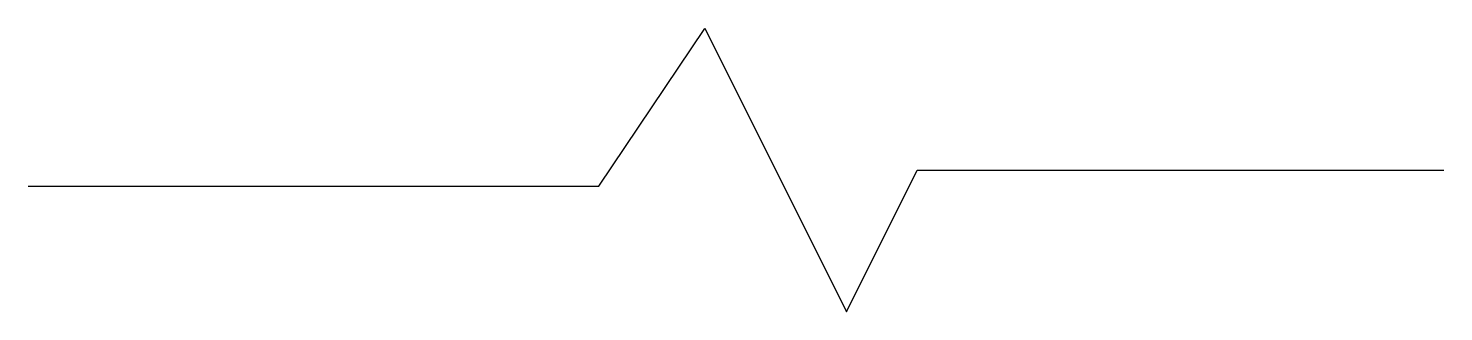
# Model space of a CAD drawing. Header units: millimetres. Extents: x -20 to 20, y -4 to 4.
import ezdxf

# ---------------------------------------------------------------- set-up
doc = ezdxf.new("R2010")
doc.units = ezdxf.units.MM
doc.linetypes.add('ACAD_ISO04W100', pattern=[30, 24, -3, 0, -3])
doc.layers.add('6.Construction line', color=252, linetype='ACAD_ISO04W100', lineweight=25, true_color=0xa0a0a4)

msp = doc.modelspace()

# ---------------------------------------------------------------- linework, layer by layer
at = {"layer": '6.Construction line'}
for p, q in [((-3.88, -0.46), (-0.88, 4)), ((-0.88, 4), (3.12, -4)), ((3.12, -4), (5.12, 0)), ((5.12, 0), (20, 0)), ((-20, -0.46), (-3.88, -0.46))]:
    msp.add_line(p, q, dxfattribs=at)

doc.saveas('drawing.dxf')
